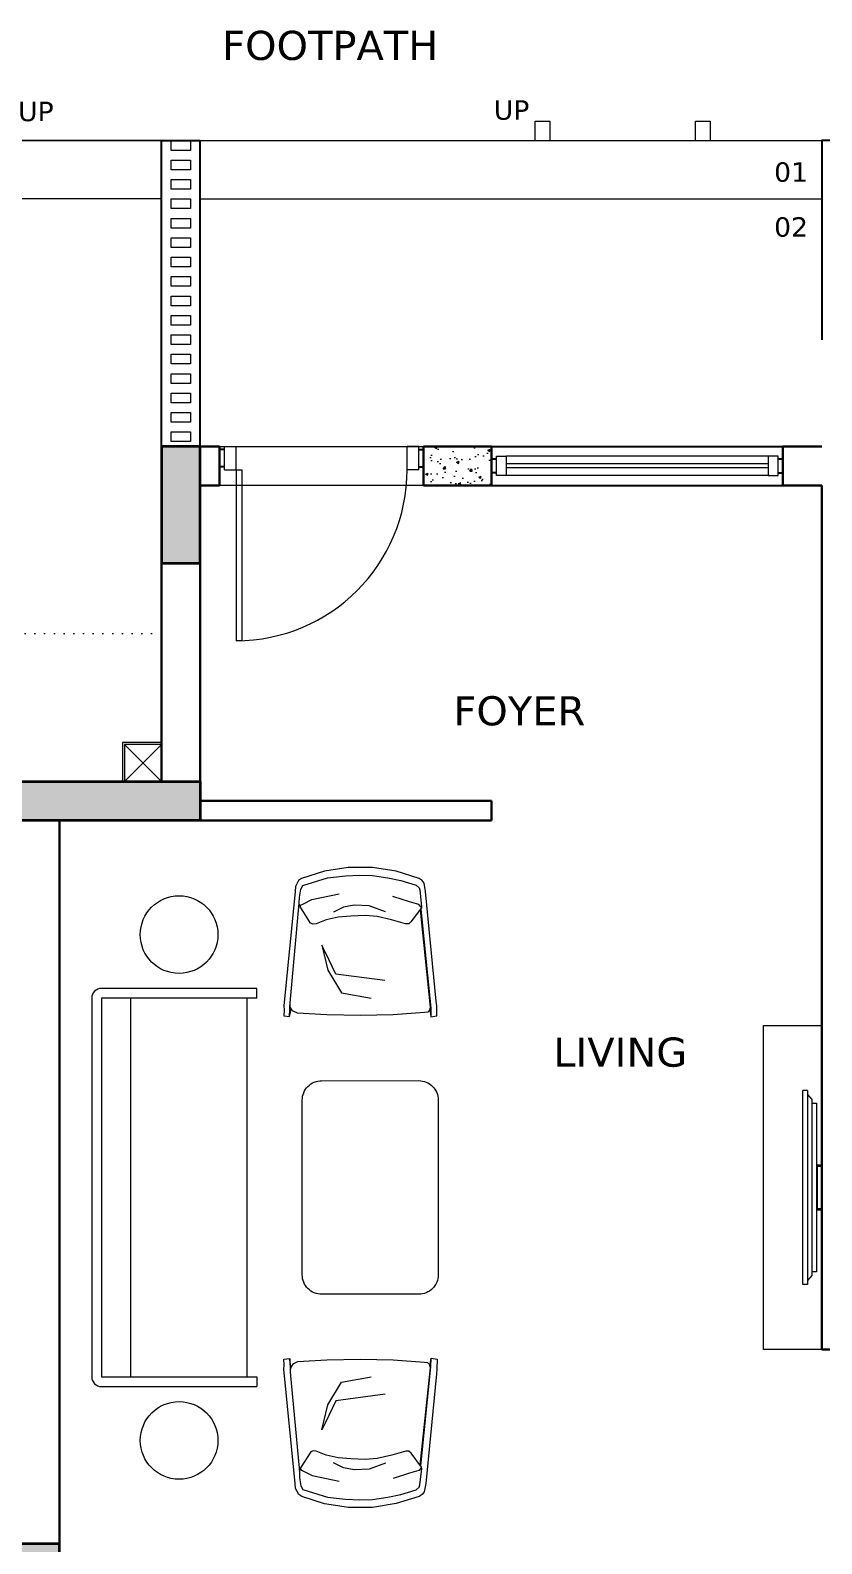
# Model space of a CAD drawing. Header units: millimetres. Extents: x -30632 to 770158, y -190968 to 78143.
# Drawn here: x -19421 to -15346, y -50787 to -42994 of the extents above; entities that cross this region are included whole.
import ezdxf

# ---------------------------------------------------------------- set-up
doc = ezdxf.new("R2010")
doc.units = ezdxf.units.MM
doc.linetypes.add('DOT', pattern=[0.25, 0, -0.25])
doc.layers.get('0').update_dxf_attribs({"color": 8})
doc.layers.get('Defpoints').update_dxf_attribs({"color": 8})
for name, color, linetype, lineweight in [('01.IVC-N-A-GROUND$0$A-DOOR', 8, 'Continuous', 13), ('01.IVC-N-A-GROUND$0$A-WINW', 8, 'Continuous', 15), ('A-ANINI-ROOM TEXT', 8, 'Continuous', 9), ('A-ANNO-DIMS', 3, 'Continuous', 9), ('A-ANNO-TEXT', 8, 'Continuous', 9), ('A-ELEV-0.2', 8, 'Continuous', 25), ('A-FINISH-GYPS', 8, 'Continuous', 13), ('A-FLOR-LEVL', 8, 'Continuous', 18), ('A-FURN', 52, 'Continuous', 9), ('A-METL', 8, 'Continuous', 15), ('A-STRS', 8, 'Continuous', 13), ('A-STRU-CONC', 8, 'Continuous', 35), ('A-STRU-CONC-HATH', 8, 'Continuous', 9), ('A-WALL', 8, 'Continuous', 30), ('A-WALL-BRCK', 8, 'Continuous', 30), ('A-XREF', 8, 'Continuous', 13), ('E_MAPLE_REF LINE', 8, 'DOT', 0)]:
    doc.layers.add(name, color=color, linetype=linetype, lineweight=lineweight)
doc.styles.get("Standard").update_dxf_attribs({"font": 'verdana.ttf'})

# ---------------------------------------------------------------- blocks, each defined once
blk = doc.blocks.new('600 column')
at = {"layer": 'A-STRU-CONC-HATH'}
h = blk.add_hatch(color=256, dxfattribs=at)
h.dxf.hatch_style = 1
h.paths.add_polyline_path([(41895.1, 55140.6), (41895.1, 54540.6), (42095.1, 54540.6), (42095.1, 55140.6)])
at = {"layer": 'A-STRU-CONC'}
blk.add_lwpolyline([(41895.1, 55140.6), (41895.1, 54540.6), (42095.1, 54540.6), (42095.1, 55140.6), (41895.1, 55140.6)], dxfattribs=at)
blk = doc.blocks.new('Ground floo column')
at = {"layer": 'A-STRU-CONC-HATH'}
h = blk.add_hatch(color=256, dxfattribs=at)
h.dxf.hatch_style = 1
h.paths.add_polyline_path([(10400, 8700), (10400, 8500), (11325, 8500), (11325, 8700)])
at = {"layer": 'A-STRU-CONC'}
blk.add_lwpolyline([(10400, 8700), (11325, 8700), (11325, 8500), (10400, 8500), (10400, 8700)], dxfattribs=at)
blk.add_blockref('600 column', (-30770.1, -44715.6))
at = {"rotation": 270}
blk.add_blockref('600 column', (-44540.6, 46670.1), dxfattribs=at)
blk = doc.blocks.new('A$C0A1F62EA')
blk.add_wipeout([(0, 0), (50, 0), (50, 50), (2000, 50), (2000, 0), (2050, 0), (2050, 800), (2049, 810.1), (2046.8, 817.6), (2041.9, 827.3), (2038.5, 831.9), (2031, 839.2), (2019, 846.3), (2013.4, 848.2), (2006.1, 849.6), (2000, 850), (50, 850), (39, 848.8), (28, 844.9), (20.2, 840.1), (14.6, 835.4), (8.9, 828.5), (3.6, 818.6), (1.1, 810.3), (0, 800)])
for p, q in [((2000, 650), (50, 650)), ((50, 0), (0, 0)), ((50, 50), (2000, 50)), ((2000, 0), (2050, 0))]:
    blk.add_line(p, q)
blk.add_lwpolyline([(2050, 0), (2050, 800, 0.414214), (2000, 850), (50, 850, 0.414214), (0, 800), (0, 0)], format="xyb")
blk.add_lwpolyline([(2000, 0), (2000, 800), (50, 800), (50, 0)])
blk = doc.blocks.new('flaxf')
blk.add_wipeout([(-0.39, -0.3002), (-0.3893, -0.2494), (-0.3323, 0.3327), (-0.3248, 0.3747), (-0.3142, 0.3888), (-0.2992, 0.3983), (-0.1825, 0.4355), (-0.0614, 0.4544), (0.0614, 0.4544), (0.1825, 0.4355), (0.2992, 0.3983), (0.3142, 0.3888), (0.3298, 0.3579), (0.3893, -0.2494), (0.3881, -0.2703), (0.39, -0.3002), (0.3601, -0.3033), (0.3598, -0.294), (0.3572, -0.2855), (0.355, -0.2594), (0.3448, -0.2753), (0.3199, -0.2866), (-0.0006, -0.2991), (-0.167, -0.2957), (-0.3352, -0.2821), (-0.3436, -0.2809), (-0.3527, -0.2708), (-0.3541, -0.2647), (-0.3595, -0.3047)])
for p, q in [((-0.3248, 0.3747), (-0.3142, 0.3888)), ((-0.3142, 0.3888), (-0.2992, 0.3983)), ((-0.2992, 0.3983), (-0.1825, 0.4355)), ((-0.2055, 0.3894), (-0.2836, 0.3645)), ((-0.1398, 0.403), (-0.2055, 0.3894)), ((-0.1825, 0.4355), (-0.0614, 0.4544)), ((-0.0617, 0.4143), (-0.1398, 0.403)), ((0.0028, 0.4165), (-0.0617, 0.4143)), ((-0.0614, 0.4544), (0.0614, 0.4544)), ((0.0764, 0.4131), (0.0028, 0.4165)), ((0.0614, 0.4544), (0.1825, 0.4355)), ((0.167, 0.4018), (0.0764, 0.4131)), ((0.2927, 0.3633), (0.167, 0.4018)), ((0.1825, 0.4355), (0.2992, 0.3983)), ((0.2992, 0.3983), (0.3142, 0.3888)), ((0.3142, 0.3888), (0.3298, 0.3579)), ((-0.3867, -0.225), (-0.3323, 0.3327)), ((-0.3323, 0.3327), (-0.3248, 0.3747)), ((-0.3029, 0.3395), (-0.3119, 0.2569)), ((-0.2995, 0.352), (-0.3029, 0.3395)), ((-0.2836, 0.3645), (-0.2995, 0.352)), ((0.2463, 0.292), (0.1081, 0.3214)), ((0.3029, 0.3441), (0.2927, 0.3633)), ((0.3097, 0.3033), (0.3029, 0.3441)), ((0.3298, 0.3579), (0.3323, 0.3327)), ((0.3323, 0.3327), (0.3893, -0.2494)), ((-0.3074, 0.2433), (-0.3584, -0.2617)), ((-0.304, 0.2399), (-0.3561, -0.256)), ((-0.3119, 0.2569), (-0.3108, 0.2501)), ((-0.3108, 0.2501), (-0.2576, 0.1776)), ((-0.3097, 0.2524), (-0.2972, 0.2659)), ((-0.2972, 0.2659), (-0.2497, 0.2807)), ((-0.2497, 0.2807), (-0.1659, 0.3078)), ((-0.1274, 0.2297), (-0.0447, 0.2592)), ((-0.0447, 0.2592), (0.0311, 0.2625)), ((0.0311, 0.2625), (0.0855, 0.2524)), ((0.0855, 0.2524), (0.1376, 0.2274)), ((0.2893, 0.2705), (0.2463, 0.292)), ((0.2531, 0.1708), (0.3052, 0.2524)), ((0.304, 0.2625), (0.2893, 0.2705)), ((0.3052, 0.2524), (0.304, 0.2625)), ((0.3052, 0.2524), (0.3119, 0.2693)), ((0.3108, 0.2727), (0.3097, 0.3033)), ((0.3572, -0.2334), (0.3108, 0.2727)), ((-0.2576, 0.1776), (-0.2463, 0.1674)), ((-0.2463, 0.1674), (-0.2304, 0.1686)), ((-0.2304, 0.1686), (-0.1591, 0.1889)), ((-0.1591, 0.1889), (-0.0855, 0.2059)), ((-0.0855, 0.2059), (-0.0243, 0.2105)), ((-0.0243, 0.2105), (0.0493, 0.2071)), ((0.0493, 0.2071), (0.1138, 0.2014)), ((0.1138, 0.2014), (0.1749, 0.1878)), ((0.1749, 0.1878), (0.2248, 0.1686)), ((0.2248, 0.1686), (0.2406, 0.1663)), ((0.2406, 0.1663), (0.2531, 0.1708)), ((0.1251, -0.0885), (0.1795, 0.0248)), ((0.1965, 0.0587), (0.1659, -0.0681)), ((0.1795, 0.0248), (0.1965, 0.0587)), ((0.1659, -0.0681), (0.0957, -0.1836)), ((-0.1251, -0.1213), (0.1251, -0.0885)), ((-0.3893, -0.2494), (-0.3867, -0.225)), ((0.0957, -0.1836), (-0.0549, -0.2096)), ((-0.39, -0.3002), (-0.3893, -0.2494)), ((-0.3595, -0.3047), (-0.39, -0.3002)), ((-0.3584, -0.2617), (-0.3595, -0.3047)), ((-0.3538, -0.2628), (-0.3595, -0.3047)), ((-0.3561, -0.256), (-0.3527, -0.2708)), ((-0.3527, -0.2708), (-0.3436, -0.2809)), ((-0.3436, -0.2809), (-0.3267, -0.2832)), ((-0.3267, -0.2832), (-0.167, -0.2957)), ((-0.167, -0.2957), (-0.0006, -0.2991)), ((-0.0006, -0.2991), (0.1715, -0.2945)), ((0.1715, -0.2945), (0.3199, -0.2866)), ((0.3199, -0.2866), (0.3448, -0.2753)), ((0.3448, -0.2753), (0.355, -0.2594)), ((0.355, -0.2594), (0.3584, -0.2436)), ((0.355, -0.2594), (0.3572, -0.2855)), ((0.3601, -0.3033), (0.3572, -0.2334)), ((0.3572, -0.2855), (0.3619, -0.3014)), ((0.39, -0.3002), (0.3601, -0.3033)), ((0.3893, -0.2494), (0.3881, -0.2703)), ((0.3881, -0.2703), (0.39, -0.3002))]:
    blk.add_line(p, q)
blk = doc.blocks.new('wfew')
for p, q in [((0.056, 0.5179), (0.031, 0.4904)), ((0.056, 0.5179), (0.031, 0.4904)), ((0.056, 0.5406), (0.056, 0.5179)), ((0.056, 0.5406), (0.056, 0.5179)), ((0.056, 0.5406), (0.081, 0.5406)), ((0.056, 0.528), (0.056, -0.5406)), ((0.081, -0.5406), (0.081, 0.5406)), ((0.031, 0.469), (0.006, 0.469)), ((0.031, 0.469), (0.006, 0.469)), ((0.006, 0.469), (0.006, -0.469)), ((0.031, 0.4904), (0.031, -0.4904)), ((-0.024, 0.119), (-0.024, 0.125)), ((-0.024, 0.125), (0.006, 0.125)), ((0, 0.119), (-0.024, 0.119)), ((0, -0.119), (0, 0.119)), ((0.006, 0.125), (0.006, -0.125)), ((-0.024, -0.119), (0, -0.119)), ((-0.024, -0.125), (-0.024, -0.119)), ((0.006, -0.125), (-0.024, -0.125)), ((0.006, -0.469), (0.031, -0.469)), ((0.031, -0.4904), (0.056, -0.5181)), ((0.056, -0.5406), (0.081, -0.5406))]:
    blk.add_line(p, q)
blk = doc.blocks.new('*U|REF|REF71')
for p, q in [((-115, 105), (-115, 985)), ((-115, 985), (-85, 985)), ((-85, 105), (-85, 985)), ((-1025, 105), (-1025, -15)), ((-1025, 105), (-965, 105)), ((-965, 105), (-965, -15)), ((-85, 105), (-115, 105)), ((-85, 105), (-85, -15)), ((-25, 105), (-85, 105)), ((-25, 105), (-25, -15)), ((-1025, -15), (-965, -15)), ((-25, -15), (-85, -15))]:
    blk.add_line(p, q)
blk.add_arc((-85, 105), 880, 90, 180)
at = {"layer": 'Defpoints'}
for p, q in [((-1050, 90), (-1050, 0)), ((-1025, 90), (-1050, 90)), ((-25, 90), (0, 90)), ((0, 90), (0, 0)), ((-1025, 0), (-1050, 0)), ((-25, 0), (0, 0))]:
    blk.add_line(p, q, dxfattribs=at)
blk = doc.blocks.new('G$C393ECA01')
at = {"layer": '01.IVC-N-A-GROUND$0$A-DOOR', "rotation": 180}
blk.add_blockref('*U|REF|REF71', (-6775, -565), dxfattribs=at)
blk = doc.blocks.new('*U|REF|REF77')
for p, q in [((75, 60), (1425, 60)), ((75, 40), (1425, 40))]:
    blk.add_line(p, q)
for points in [[(25, 0), (75, 0), (75, 100), (25, 100), (25, 0)], [(1475, 0), (1425, 0), (1425, 100), (1475, 100), (1475, 0)]]:
    blk.add_lwpolyline(points)
at = {"layer": '01.IVC-N-A-GROUND$0$A-WINW'}
for p, q in [((75, 100), (1425, 100)), ((75, 0), (1425, 0))]:
    blk.add_line(p, q, dxfattribs=at)
at = {"layer": 'Defpoints'}
for p, q in [((0, 85), (0, 15)), ((25, 85), (0, 85)), ((1475, 85), (1500, 85)), ((1500, 85), (1500, 15)), ((0, 15), (25, 15)), ((1475, 15), (1500, 15))]:
    blk.add_line(p, q, dxfattribs=at)
blk = doc.blocks.new('G$C5EF056A9')
at = {"layer": '01.IVC-N-A-GROUND$0$A-WINW', "rotation": 180}
blk.add_blockref('*U|REF|REF77', (-3875, -600), dxfattribs=at)
blk = doc.blocks.new('GF1 ARC')
at = {"layer": 'A-ANNO-DIMS'}
h = blk.add_hatch(dxfattribs=at)
h.set_pattern_fill('AR-CONC', color=256, scale=0.75)
h.set_pattern_definition([(50, (248520.6, -64419.08), (136.6385, -11.954314), [14.2875, -157.1625]), (355, (248520.6, -64419.08), (-26.43257, 143.29263), [11.43, -125.73044]), (100.451445, (248531.99, -64420.08), (110.205935, 131.33831), [12.14251, -133.56768]), (46.1842, (248520.6, -64380.98), (203.30928, -31.53175), [21.43125, -235.74375]), (96.63556, (248537.55, -64383.6), (178.0531, 185.5696), [18.21377, -200.3517]), (351.18415, (248520.6, -64380.98), (178.0531, 185.5696), [17.14498, -188.5948]), (21, (248539.65, -64390.5), (113.710793, -76.6989), [14.2875, -157.1625]), (326, (248539.65, -64390.5), (46.35152, 138.140975), [11.43, -125.73]), (71.451445, (248549.13, -64396.9), (160.062314, 61.44208), [12.14251, -133.56745]), (37.5, (248520.605, -64419.08), (2.316452, 63.416279), [0, -124.206, 0, -127.635, 0, -126.20625]), (7.5, (248520.605, -64419.08), (50.114747, 75.135431), [0, -72.771, 0, -121.3485, 0, -48.10125]), (327.5, (248478.123, -64419.08), (101.692946, -4.296558), [0, -47.625, 0, -148.59, 0, -197.1675]), (317.5, (248459.07, -64419.08), (111.096886, 19.06987), [0, -61.9125, 0, -98.679, 0, -140.0175])])
h.paths.add_polyline_path([(44212.4, 10425), (44562.4, 10425), (44562.4, 10225), (44212.4, 10225)])
at = {"layer": 'A-ELEV-0.2'}
for p, q in [((42862.4, 10425), (42862.4, 12000)), ((42862.4, 12000), (43062.4, 12000)), ((43062.4, 10425), (43062.4, 12000)), ((44562.4, 10425), (46062.4, 10425)), ((44562.4, 10225), (46062.4, 10225))]:
    blk.add_line(p, q, dxfattribs=at)
blk.add_lwpolyline([(49937.4, 10975), (49937.4, 12000), (46262.4, 12000), (46262.4, 10975)], dxfattribs=at)
at = {"layer": 'A-FINISH-GYPS'}
for p, q in [((42672.4, 8890), (42862.4, 8700)), ((42862.4, 8890), (42672.4, 8700))]:
    blk.add_line(p, q, dxfattribs=at)
for points in [[(42862.4, 8700), (42862.4, 8900), (42662.4, 8900), (42662.4, 8700)], [(42862.4, 8700), (42862.4, 8890), (42672.4, 8890), (42672.4, 8700)]]:
    blk.add_lwpolyline(points, close=True, dxfattribs=at)
at = {"layer": 'A-FLOR-LEVL'}
for points in [[(43162.4, 10425), (44212.4, 10425)], [(44212.4, 10225), (43162.4, 10225)]]:
    blk.add_lwpolyline(points, dxfattribs=at)
at = {"layer": 'A-FURN'}
blk.add_lwpolyline([(46262.4, 5775), (45962.4, 5775), (45962.4, 7443.7), (46262.4, 7443.7)], dxfattribs=at)
blk.add_lwpolyline([(43587.8, 6159.4), (43587.7, 7059.4, -0.414214), (43687.7, 7159.4), (44187.7, 7159.5, -0.414214), (44287.7, 7059.5), (44287.8, 6159.5, -0.414214), (44187.8, 6059.5), (43687.8, 6059.4, -0.414214)], format="xyb", close=True, dxfattribs=at)
for centre in [(42953.7, 7911.8), (42953.9, 5306.8)]:
    blk.add_circle(centre, 200, dxfattribs=at)
at = {"layer": 'A-METL'}
for points in [[(42912.4, 11950), (42912.4, 12000), (43012.4, 12000), (43012.4, 11950), (42912.4, 11950)], [(42912.4, 11850), (42912.4, 11900), (43012.4, 11900), (43012.4, 11850), (42912.4, 11850)], [(42912.4, 11750), (42912.4, 11800), (43012.4, 11800), (43012.4, 11750), (42912.4, 11750)], [(42912.4, 11650), (42912.4, 11700), (43012.4, 11700), (43012.4, 11650), (42912.4, 11650)], [(42912.4, 11550), (42912.4, 11600), (43012.4, 11600), (43012.4, 11550), (42912.4, 11550)], [(42912.4, 11450), (42912.4, 11500), (43012.4, 11500), (43012.4, 11450), (42912.4, 11450)], [(42912.4, 11350), (42912.4, 11400), (43012.4, 11400), (43012.4, 11350), (42912.4, 11350)], [(42912.4, 11250), (42912.4, 11300), (43012.4, 11300), (43012.4, 11250), (42912.4, 11250)], [(42912.4, 11150), (42912.4, 11200), (43012.4, 11200), (43012.4, 11150), (42912.4, 11150)], [(42912.4, 11050), (42912.4, 11100), (43012.4, 11100), (43012.4, 11050), (42912.4, 11050)], [(42912.4, 10950), (42912.4, 11000), (43012.4, 11000), (43012.4, 10950), (42912.4, 10950)], [(42912.4, 10850), (42912.4, 10900), (43012.4, 10900), (43012.4, 10850), (42912.4, 10850)], [(42912.4, 10750), (42912.4, 10800), (43012.4, 10800), (43012.4, 10750), (42912.4, 10750)], [(42912.4, 10650), (42912.4, 10700), (43012.4, 10700), (43012.4, 10650), (42912.4, 10650)], [(42912.4, 10550), (42912.4, 10600), (43012.4, 10600), (43012.4, 10550), (42912.4, 10550)], [(42912.4, 10450), (42912.4, 10500), (43012.4, 10500), (43012.4, 10450), (42912.4, 10450)]]:
    blk.add_lwpolyline(points, dxfattribs=at)
at = {"layer": 'A-STRS'}
for p, q in [((42862.4, 12000), (41372.4, 12000)), ((43062.4, 12000), (46262.4, 12000)), ((42862.4, 11700), (41372.4, 11700)), ((43062.4, 11700), (46262.4, 11700))]:
    blk.add_line(p, q, dxfattribs=at)
blk.add_lwpolyline([(39437.4, 12000), (44787.4, 12000), (44787.4, 12100), (44862.4, 12100), (44862.4, 12000), (45612.4, 12000), (45612.4, 12100), (45687.4, 12100), (45687.4, 12000), (48387.4, 12000), (48387.4, 12100), (48462.4, 12100), (48462.4, 12000), (49662.4, 12000), (49662.4, 12100), (49737.4, 12100), (49737.4, 12000), (49937.4, 12000), (49937.4, 6200), (49337.4, 6200), (49337.4, 4775), (49937.4, 4775)], dxfattribs=at)
at = {"layer": 'A-WALL-BRCK'}
for p, q in [((43062.4, 10425), (43162.4, 10425)), ((43162.4, 10225), (43162.4, 10425)), ((44212.4, 10225), (44212.4, 10425)), ((44212.4, 10425), (44562.4, 10425)), ((44562.4, 10225), (44562.4, 10425)), ((46062.4, 10425), (46262.4, 10425)), ((46062.4, 10225), (46062.4, 10425)), ((43062.4, 10225), (43162.4, 10225)), ((44212.4, 10225), (44562.4, 10225)), ((46062.4, 10225), (46262.4, 10225)), ((46262.4, 5775), (46262.4, 10225)), ((42862.4, 8700), (42862.4, 9825)), ((43062.4, 8700), (43062.4, 9825)), ((42137.4, 8700), (42862.4, 8700)), ((43062.4, 8600), (44562.4, 8600)), ((44562.4, 8500), (44562.4, 8600)), ((42337.4, 4775), (42337.4, 8500)), ((43062.4, 8500), (44562.4, 8500))]:
    blk.add_line(p, q, dxfattribs=at)
blk.add_lwpolyline([(46262.4, 5775), (46362.4, 5775), (46362.4, 7100)], dxfattribs=at)
at = {"layer": 'A-FURN', "xscale": -924.9436022249054, "yscale": 924.9436022249052, "zscale": 924.9436022249051, "rotation": 359.9996890095059}
blk.add_blockref('wfew', (46240.2, 6609.4), dxfattribs=at)
at = {"layer": 'A-XREF'}
blk.add_blockref('Ground floo column', (31737.4, 0), dxfattribs=at)
at = {"layer": 'A-ANINI-ROOM TEXT', "char_height": 150, "attachment_point": 1}
for s, insert, width in [('\\pxqc;FOYER', (43705.2, 9139.3), 2000.602), ('\\pxqc;LIVING', (44836.1, 7381.7), 778.04)]:
    blk.add_mtext(s, dxfattribs=dict(at, insert=insert, width=width))
at = {"layer": 'A-ANNO-TEXT', "attachment_point": 1}
for s, insert, char_height, width in [('\\pxqc;FOOTPATH', (42731.4, 12565.7), 150, 2000.602), ('\\pxqc;UP', (41215.8, 12200.4), 100, 2000.602), ('\\pxqc;UP', (43665.1, 12207.9), 100, 2000.602), ('\\pxqc;01', (45977.8, 11888.5), 100, 253.378), ('\\pxqc;02', (45977.8, 11605.5), 100, 253.378)]:
    blk.add_mtext(s, dxfattribs=dict(at, insert=insert, char_height=char_height, width=width))
at = {"layer": 'A-FURN', "zscale": 1011.315304741939}
for p, xscale, yscale, rotation in [((43887, 7797.1, 0), -1011.315304741941, 1011.31530474194, 0.006452610456267358), ((43887.3, 5421.7, 0), 1011.315304741946, 1011.315304741939, 180.0064526104556)]:
    blk.add_blockref('flaxf', p, dxfattribs=dict(at, xscale=xscale, yscale=yscale, rotation=rotation))
at = {"layer": 'A-FURN', "rotation": 90.00645261045632}
blk.add_blockref('A$C0A1F62EA', (43353.9, 5584.4), dxfattribs=at)
at = {"layer": 'A-ANNO-DIMS'}
for name in ['G$C5EF056A9', 'G$C393ECA01']:
    blk.add_blockref(name, (49937.4, 10975), dxfattribs=at)

msp = doc.modelspace()

# ---------------------------------------------------------------- block references
at = {"layer": 'A-WALL'}
msp.add_blockref('GF1 ARC', (-61608.6, -55562), dxfattribs=at)

# ---------------------------------------------------------------- next in the draw order: linework, layer by layer
at = {"layer": 'E_MAPLE_REF LINE', "color": 8, "ltscale": 200}
msp.add_lwpolyline([(-18746.2, -46099.5), (-21971.2, -46099.5)], dxfattribs=at)

doc.saveas('drawing.dxf')
